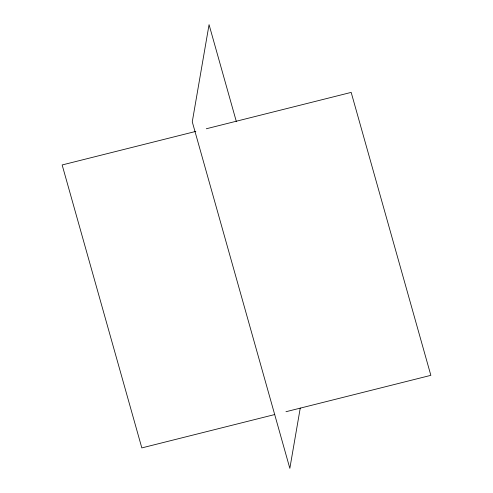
<?xml version="1.0" encoding="UTF-8"?>
<svg xmlns="http://www.w3.org/2000/svg" width="493" height="493" viewBox="0 0 493 493"><rect width="100%" height="100%" fill="white"/><g stroke="black" fill="none" stroke-linecap="round" stroke-linejoin="round"><path stroke-width="0.74" d="M300.249 408.081L289.841 468.35L192.27 121.833L209.057 24.65L236.369 121.648M195.832 131.397L62.149 164.958L141.824 447.909L274.761 414.533M206.29 128.772L351.176 92.394L430.851 375.346L285.965 411.723"/></g></svg>
